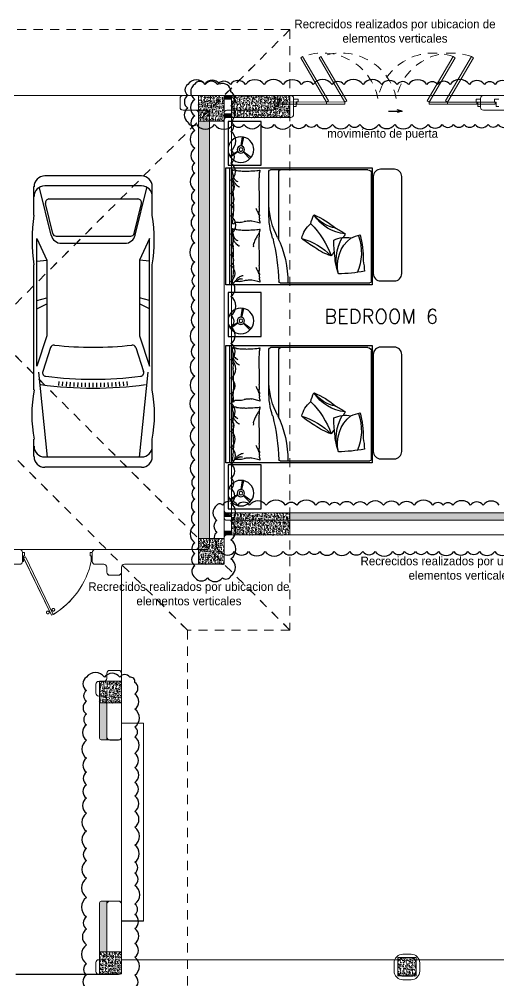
# Model space of a CAD drawing. Header units: metres. Extents: x -232 to 581, y 30 to 789.
# Drawn here: x 96.17 to 102.72, y 665.32 to 678.45 of the extents above; entities that cross this region are included whole.
import ezdxf

# ---------------------------------------------------------------- set-up
doc = ezdxf.new("R2010")
doc.units = ezdxf.units.M
doc.linetypes.add('HIDDEN2', pattern=[0.1875, 0.125, -0.0625])
for name, color, linetype, lineweight in [('02_mobiliario', 250, 'Continuous', 5), ('A-DOOR', 35, 'Continuous', 5), ('A-WALL', 250, 'Continuous', 20), ('baños', 140, 'Continuous', 0), ('Columnas', 7, 'Continuous', 18), ('PLF 01', 252, 'Continuous', 9), ('textos', 7, 'Continuous', 0)]:
    doc.layers.add(name, color=color, linetype=linetype, lineweight=lineweight)
doc.layers.add('HATCH', color=8, linetype='Continuous')
doc.layers.add('MOBILIARIOS', color=252, linetype='Continuous')
doc.layers.add('PISO', color=7, linetype='Continuous', lineweight=5, true_color=0xe6e6e6)
doc.layers.add('Techos 1', color=7, linetype='HIDDEN2', lineweight=9, true_color=0x42391a)
doc.layers.add('RELLENO SECCION', color=8, linetype='Continuous', lineweight=0, transparency=0.4)
doc.styles.get("Standard").update_dxf_attribs({"font": 'arial.ttf'})
pattern_1 = [(45, (109.595052, -7.243447), (-0.0112253202, 0.0112253202), [])]
pattern_2 = [(50, (109.59505, -7.243447), (0.058299094, -0.005100507), [0.006096, -0.067056]), (355, (109.59505, -7.24345), (-0.011277895, 0.06113819), [0.0048768, -0.053644987]), (100.451445, (109.59991, -7.24387), (0.0470212, 0.05603768), [0.005180803, -0.056988878]), (46.1842, (109.59505, -7.22719), (0.086745293, -0.013453545), [0.009144, -0.100584]), (96.63556, (109.60228, -7.22831), (0.075969323, 0.07917636), [0.00777121, -0.085483395]), (351.18415, (109.59505, -7.22719), (0.07596932, 0.07917636), [0.00731519, -0.080467114]), (21, (109.60318, -7.231255), (0.048516605, -0.032724863), [0.006096, -0.067056]), (326, (109.60318, -7.231255), (0.01977665, 0.05894015), [0.0048768, -0.0536448]), (71.451445, (109.607223, -7.23398), (0.068293254, 0.026215286), [0.005180803, -0.05698878]), (37.5, (109.595052, -7.243447), (0.000988353, 0.0270576124), [0, -0.05299456, 0, -0.0544576, 0, -0.053848]), (7.5, (109.595052, -7.243447), (0.021382292, 0.032057784), [0, -0.03104896, 0, -0.05177536, 0, -0.0205232]), (327.5, (109.576927, -7.243447), (0.0433889905, -0.001833198), [0, -0.02032, 0, -0.0633984, 0, -0.0841248]), (317.5, (109.5688, -7.243447), (0.047401338, 0.008136477), [0, -0.026416, 0, -0.04210304, 0, -0.0597408])]

# ---------------------------------------------------------------- blocks, each defined once
blk = doc.blocks.new('puerta 1.00')
at = {"layer": 'A-DOOR'}
for p, q in [((-0.15, -0.012), (-0.937, -0.395)), ((-0.138, -0.038), (-0.925, -0.42)), ((-0.138, -0.038), (-0.15, -0.012)), ((-0.895, -0.374), (-0.9, -0.364)), ((-0.878, -0.366), (-0.883, -0.356)), ((-0.865, -0.392), (-0.86, -0.402)), ((-0.937, -0.395), (-0.925, -0.42)), ((-0.882, -0.4), (-0.877, -0.41))]:
    blk.add_line(p, q, dxfattribs=at)
for points in [[(-0.08, 0), (-0.08, -0.025), (-0.125, -0.025), (-0.125, -0.012), (-0.2, -0.012), (-0.2, 0), (-0.08, 0)], [(-0.08, -0.95), (-0.08, -0.925), (-0.125, -0.925), (-0.125, -0.937), (-0.2, -0.937), (-0.2, -0.95), (-0.08, -0.95)]]:
    blk.add_lwpolyline(points, dxfattribs=at)
blk.add_arc((0.037, 0.16), 1.123, 211.1336, 257.8343, dxfattribs=at)
for points in [[(-0.898, -0.364), (-0.903, -0.364), (-0.912, -0.359), (-0.917, -0.35), (-0.917, -0.34), (-0.912, -0.332), (-0.903, -0.327), (-0.893, -0.327), (-0.884, -0.332), (-0.879, -0.34), (-0.879, -0.35), (-0.884, -0.359), (-0.893, -0.364), (-0.898, -0.364)], [(-0.862, -0.439), (-0.867, -0.439), (-0.875, -0.434), (-0.88, -0.426), (-0.88, -0.416), (-0.875, -0.407), (-0.867, -0.402), (-0.857, -0.402), (-0.848, -0.407), (-0.843, -0.416), (-0.843, -0.426), (-0.848, -0.434), (-0.857, -0.439), (-0.862, -0.439)]]:
    blk.add_open_spline(points, degree=2, dxfattribs=at)
blk = doc.blocks.new('A$Ca7b09788')
at = {"layer": 'A-DOOR'}
for p, q in [((0, 0.101), (0.06, 0.101)), ((0.035, 0.001), (0, 0.001)), ((0.035, 0.061), (0.035, 0.001)), ((0.06, 0.061), (0.035, 0.061)), ((0.06, 0.061), (0.06, 0.101)), ((2.8, 0.1), (2.74, 0.1)), ((2.74, 0.06), (2.74, 0.1)), ((2.74, 0.06), (2.765, 0.06)), ((2.765, 0.06), (2.765, 0)), ((2.765, 0), (2.8, 0))]:
    blk.add_line(p, q, dxfattribs=at)
for points in [[(0.347, 0.665), (0.7, 0.06), (0.726, 0.076), (0.373, 0.68)], [(2.453, 0.665), (2.1, 0.06), (2.074, 0.076), (2.427, 0.68)], [(0.045, 0.061), (0.7, 0.06), (0.7, 0.03), (0.045, 0.03)], [(2.752, 0.06), (2.1, 0.06), (2.1, 0.03), (2.752, 0.03)]]:
    blk.add_lwpolyline(points, close=True, dxfattribs=at)
at = {"layer": 'A-DOOR', "linetype": 'HIDDEN2'}
for centre, start, end in [((0.645, -0.04), 11.1544, 110.647), ((2.155, -0.04), 69.353, 168.8456)]:
    blk.add_arc(centre, 0.77, start, end, dxfattribs=at)
blk = doc.blocks.new('27.11.2025 LN09 1ER NIVEL')
at = {"layer": 'A-WALL', "color": 18, "true_color": 0x000000}
for p, q in [((175.224, 111.244), (176.444, 111.244)), ((179.324, 111.244), (180.394, 111.244)), ((175.184, 111.204), (175.184, 111.084)), ((176.484, 111.204), (176.484, 111.084)), ((179.284, 111.084), (179.284, 111.204)), ((175.544, 111.044), (175.224, 111.044)), ((175.584, 111.004), (175.584, 105.084)), ((175.784, 111.004), (175.784, 105.484)), ((176.444, 111.044), (175.824, 111.044)), ((179.944, 111.044), (179.324, 111.044)), ((177.816, 105.444), (175.824, 105.444)), ((179.944, 105.444), (177.816, 105.444)), ((182.494, 105.244), (177.814, 105.244)), ((172.994, 105.044), (168.024, 105.044)), ((175.544, 105.044), (174.024, 105.044)), ((174.184, 103.284), (174.184, 103.354)), ((174.224, 103.394), (174.344, 103.394)), ((174.384, 103.244), (174.384, 103.354)), ((174.034, 103.084), (174.034, 103.204)), ((174.074, 103.244), (174.144, 103.244)), ((174.384, 103.244), (174.384, 102.484)), ((174.074, 103.044), (174.134, 103.044)), ((174.184, 102.994), (174.184, 102.484)), ((174.224, 102.444), (174.344, 102.444)), ((174.184, 100.204), (174.184, 99.494)), ((174.384, 100.204), (174.384, 99.284)), ((174.034, 99.404), (174.034, 99.284)), ((174.134, 99.444), (174.074, 99.444)), ((174.104, 99.444), (174.114, 99.444)), ((174.074, 99.244), (174.344, 99.244))]:
    blk.add_line(p, q, dxfattribs=at)
at = {"layer": 'A-WALL', "color": 18, "true_color": 0x000000, "transparency": 33554684}
blk.add_line((174.344, 100.244), (174.224, 100.244), dxfattribs=at)
at = {"layer": 'A-WALL', "color": 18, "true_color": 0x000000}
for points in [[(177.814, 105.244), (175.824, 105.244, 0.414214), (175.784, 105.204), (175.784, 104.884, -0.414214), (175.744, 104.844), (174.424, 104.844, 0.414214), (174.384, 104.804), (174.384, 104.734, -0.414214), (174.344, 104.694), (174.224, 104.694, -0.414214), (174.184, 104.734), (174.184, 104.804, 0.414214), (174.144, 104.844), (174.024, 104.844, -0.414214), (173.984, 104.884), (173.984, 105.004)], [(173.034, 105.004), (173.034, 104.884, -0.414214), (172.994, 104.844), (172.334, 104.844, 0.414214), (172.284, 104.794), (172.284, 104.484, -0.414214), (172.244, 104.444), (172.134, 104.444)]]:
    blk.add_lwpolyline(points, format="xyb", dxfattribs=at)
blk.add_lwpolyline([(178.226, 99.219), (178.336, 99.219, 0.414214), (178.406, 99.289), (178.406, 99.399, 0.414214), (178.336, 99.469), (178.226, 99.469, 0.414214), (178.156, 99.399), (178.156, 99.289, 0.414214)], format="xyb", close=True, dxfattribs=at)
for centre, radius, start, end in [((175.224, 111.204), 0.04, 90, 180), ((176.444, 111.204), 0.04, 0, 90), ((179.324, 111.204), 0.04, 90, 180), ((175.224, 111.084), 0.04, 180, 270), ((176.444, 111.084), 0.04, 270, 0), ((179.324, 111.084), 0.04, 180, 270), ((175.544, 111.004), 0.04, 0, 90), ((175.824, 111.004), 0.04, 90, 180), ((175.824, 105.484), 0.04, 180, 270), ((172.994, 105.004), 0.04, 0, 90), ((174.024, 105.004), 0.04, 90, 180), ((175.544, 105.084), 0.04, 270, 0), ((174.224, 103.354), 0.04, 90, 180), ((174.344, 103.354), 0.04, 0, 90), ((174.074, 103.204), 0.04, 90, 180), ((174.144, 103.284), 0.04, 270, 0), ((174.074, 103.084), 0.04, 180, 270), ((174.134, 102.994), 0.05, 0, 90), ((174.224, 102.484), 0.04, 180, 270), ((174.344, 102.484), 0.04, 270, 0), ((174.344, 100.204), 0.04, 360, 90), ((174.074, 99.404), 0.04, 90, 180), ((174.134, 99.494), 0.05, 270, 360), ((174.074, 99.284), 0.04, 180, 270), ((174.344, 99.284), 0.04, 270, 360)]:
    blk.add_arc(centre, radius, start, end, dxfattribs=at)
at = {"layer": 'A-WALL', "color": 18, "true_color": 0x000000, "transparency": 33554684}
blk.add_arc((174.224, 100.204), 0.04, 90, 180, dxfattribs=at)
at = {"layer": 'PISO', "color": 18, "true_color": 0x000000}
for p, q in [((168.344, 111.244), (175.224, 111.244)), ((179.324, 111.244), (176.444, 111.244)), ((172.994, 105.044), (174.024, 105.044)), ((174.384, 104.764), (174.384, 103.354)), ((174.684, 102.675), (174.384, 102.675)), ((174.684, 99.973), (174.684, 102.675)), ((174.384, 102.484), (174.384, 100.174)), ((174.384, 99.973), (174.684, 99.973)), ((174.384, 99.444), (178.172, 99.444)), ((178.39, 99.444), (183.775, 99.444)), ((172.944, 99.244), (174.074, 99.244))]:
    blk.add_line(p, q, dxfattribs=at)
at = {"layer": 'Techos 1', "color": 18, "true_color": 0x000000}
for p, q in [((166.884, 112.144), (176.684, 112.144)), ((176.684, 112.144), (172.584, 108.044)), ((176.684, 112.144), (176.684, 103.944)), ((176.684, 103.944), (172.584, 108.044)), ((175.284, 103.944), (172.134, 107.094)), ((176.684, 103.944), (175.284, 103.944)), ((175.284, 103.944), (175.284, 98.544))]:
    blk.add_line(p, q, dxfattribs=at)
at = {"color": 18, "true_color": 0x000000}
blk.add_blockref('A$Ca7b09788', (176.484, 111.095), dxfattribs=at)
at = {"layer": 'A-DOOR', "color": 18, "true_color": 0x000000, "rotation": 90}
blk.add_blockref('puerta 1.00', (173.034, 105.084), dxfattribs=at)
at = {"layer": 'textos', "color": 18, "true_color": 0x000000, "insert": (177.018, 108.13), "char_height": 0.195, "width": 3.40488, "attachment_point": 7}
blk.add_mtext('{\\Fromans|c0; BEDROOM 6}', dxfattribs=at)
blk = doc.blocks.new('carro1')
at = {"layer": 'MOBILIARIOS'}
for p, q in [((-0.32, 1.577), (-0.709, 1.577)), ((-0.32, 1.577), (-0.709, 1.577)), ((2.066, 1.577), (0.359, 1.577)), ((2.066, 1.577), (0.359, 1.577)), ((2.976, 1.577), (2.741, 1.577)), ((2.976, 1.577), (2.741, 1.577)), ((-0.047, 1.344), (-0.695, 1.502)), ((-0.047, 1.344), (-0.695, 1.502)), ((0, 1.539), (0.294, 1.4)), ((1.742, 1.539), (0, 1.539)), ((1.742, 1.539), (0, 1.539)), ((0, 1.539), (0.294, 1.4)), ((0.309, 1.539), (0.294, 1.4)), ((0.309, 1.539), (0.294, 1.4)), ((0.845, 1.539), (0.81, 1.4)), ((0.845, 1.539), (0.81, 1.4)), ((0.959, 1.539), (0.893, 1.4)), ((0.959, 1.539), (0.893, 1.4)), ((1.33, 1.4), (1.742, 1.539)), ((1.33, 1.4), (1.742, 1.539)), ((1.487, 1.35), (1.817, 1.457)), ((1.487, 1.35), (1.817, 1.457)), ((1.822, 1.516), (2.983, 1.397)), ((1.822, 1.516), (2.983, 1.397)), ((-0.855, 1.431), (-0.855, 0.109)), ((-0.855, 1.431), (-0.855, 0.109)), ((-0.72, 1.431), (-0.72, 0.109)), ((-0.72, 1.431), (-0.72, 0.109)), ((-0.541, 0.165), (-0.541, 1.382)), ((-0.541, 0.165), (-0.541, 1.382)), ((-0.07, 1.329), (-0.48, 1.429)), ((-0.07, 1.329), (-0.48, 1.429)), ((0.294, 1.4), (1.33, 1.4)), ((0.294, 1.4), (1.33, 1.4)), ((2.983, 1.431), (2.983, 0.109)), ((2.983, 1.431), (2.983, 0.109)), ((3.123, 1.431), (3.123, 0.109)), ((3.123, 1.431), (3.123, 0.109)), ((-0.033, 0.265), (-0.033, 1.282)), ((-0.033, 0.265), (-0.033, 1.282)), ((0.065, 1.202), (0.065, 0.337)), ((0.065, 1.202), (0.065, 0.337)), ((2.007, 1.239), (1.95, 1.234)), ((2.007, 1.239), (1.95, 1.234)), ((2.011, 1.187), (1.954, 1.182)), ((2.011, 1.187), (1.954, 1.182)), ((2.015, 1.135), (1.958, 1.131)), ((2.015, 1.135), (1.958, 1.131)), ((2.018, 1.083), (1.961, 1.079)), ((2.018, 1.083), (1.961, 1.079)), ((2.021, 1.03), (1.964, 1.028)), ((2.021, 1.03), (1.964, 1.028)), ((2.023, 0.978), (1.966, 0.976)), ((2.023, 0.978), (1.966, 0.976)), ((2.025, 0.926), (1.968, 0.925)), ((2.025, 0.926), (1.968, 0.925)), ((2.026, 0.874), (1.969, 0.873)), ((2.026, 0.874), (1.969, 0.873)), ((2.027, 0.822), (1.97, 0.821)), ((2.027, 0.822), (1.97, 0.821)), ((2.026, 0.665), (1.969, 0.667)), ((2.026, 0.665), (1.969, 0.667)), ((2.027, 0.77), (1.97, 0.77)), ((2.027, 0.77), (1.97, 0.77)), ((2.027, 0.718), (1.97, 0.718)), ((2.027, 0.718), (1.97, 0.718)), ((2.023, 0.561), (1.966, 0.563)), ((2.023, 0.561), (1.966, 0.563)), ((2.025, 0.613), (1.968, 0.615)), ((2.025, 0.613), (1.968, 0.615)), ((2.015, 0.405), (1.958, 0.409)), ((2.015, 0.405), (1.958, 0.409)), ((2.018, 0.457), (1.961, 0.46)), ((2.018, 0.457), (1.961, 0.46)), ((2.021, 0.509), (1.964, 0.512)), ((2.021, 0.509), (1.964, 0.512)), ((2.007, 0.301), (1.95, 0.306)), ((2.007, 0.301), (1.95, 0.306)), ((2.011, 0.353), (1.954, 0.357)), ((2.011, 0.353), (1.954, 0.357)), ((-0.047, 0.195), (-0.695, 0.038)), ((-0.047, 0.195), (-0.695, 0.038)), ((-0.07, 0.218), (-0.48, 0.118)), ((-0.07, 0.218), (-0.48, 0.118)), ((0, 0), (0.294, 0.139)), ((0, 0), (0.294, 0.139)), ((0.309, 0), (0.294, 0.139)), ((0.294, 0.139), (1.33, 0.139)), ((0.309, 0), (0.294, 0.139)), ((0.294, 0.139), (1.33, 0.139)), ((0.845, 0), (0.81, 0.139)), ((0.845, 0), (0.81, 0.139)), ((0.959, 0), (0.893, 0.139)), ((0.959, 0), (0.893, 0.139)), ((1.33, 0.139), (1.742, 0)), ((1.33, 0.139), (1.742, 0)), ((1.487, 0.189), (1.817, 0.082)), ((1.487, 0.189), (1.817, 0.082)), ((1.822, 0.024), (2.983, 0.143)), ((1.822, 0.024), (2.983, 0.143)), ((1.742, 0), (0, 0)), ((1.742, 0), (0, 0)), ((-0.32, -0.038), (-0.709, -0.038)), ((-0.32, -0.038), (-0.709, -0.038)), ((2.066, -0.038), (0.359, -0.038)), ((2.066, -0.038), (0.359, -0.038)), ((2.976, -0.038), (2.741, -0.038)), ((2.976, -0.038), (2.741, -0.038))]:
    blk.add_line(p, q, dxfattribs=at)
for centre, radius, start, end in [((-0.709, 1.431), 0.146, 89.9174, 180.0824), ((-0.709, 1.431), 0.146, 89.9174, 180.0824), ((-0.574, 1.431), 0.146, 90.0172, 179.9829), ((-0.574, 1.431), 0.146, 90.0172, 179.9829), ((0.02, -0.727), 2.329, 81.6216, 98.3784), ((0.02, -0.727), 2.329, 81.6216, 98.3784), ((2.403, -0.29), 1.897, 79.7616, 100.2384), ((2.403, -0.29), 1.897, 79.7616, 100.2384), ((2.836, 1.431), 0.146, 0.0171, 89.9829), ((2.836, 1.431), 0.146, 0.0171, 89.9829), ((2.976, 1.431), 0.146, 0.0171, 89.9829), ((2.976, 1.431), 0.146, 0.0171, 89.9829), ((1.832, 1.411), 0.0487, 6.8356, 108.1699), ((1.832, 1.411), 0.0487, 6.8356, 108.1699), ((-3.35, 0.77), 5.392, 352.3671, 7.6329), ((-3.35, 0.77), 5.392, 352.3671, 7.6329), ((-0.492, 1.381), 0.0488, 76.3661, 179.9108), ((-0.492, 1.381), 0.0488, 76.3661, 179.9108), ((-0.082, 1.282), 0.0488, 359.911, 76.2607), ((-0.082, 1.282), 0.0488, 359.911, 76.2607), ((-0.082, 1.202), 0.146, 0.0444, 76.3177), ((-0.082, 1.202), 0.146, 0.0444, 76.3177), ((1.502, 1.304), 0.049, 108.1055, 185.9744), ((1.502, 1.304), 0.049, 108.1055, 185.9744), ((-3.411, 0.77), 5.331, 353.0262, 6.9738), ((-3.411, 0.77), 5.331, 353.0262, 6.9738), ((-3.379, 0.77), 4.862, 353.7528, 6.2472), ((-3.379, 0.77), 4.862, 353.7528, 6.2472), ((-0.082, 0.265), 0.0488, 283.7393, 0.0891), ((-0.082, 0.265), 0.0488, 283.7393, 0.0891), ((-0.082, 0.338), 0.146, 283.6822, 359.9556), ((-0.082, 0.338), 0.146, 283.6822, 359.9556), ((-0.492, 0.166), 0.0488, 180.0891, 283.6339), ((-0.492, 0.166), 0.0488, 180.0891, 283.6339), ((1.502, 0.236), 0.049, 174.0256, 251.8945), ((1.502, 0.236), 0.049, 174.0256, 251.8945), ((-0.709, 0.109), 0.146, 179.9176, 270.0825), ((-0.709, 0.109), 0.146, 179.9176, 270.0825), ((-0.574, 0.109), 0.146, 180.0171, 269.9828), ((-0.574, 0.109), 0.146, 180.0171, 269.9828), ((1.832, 0.128), 0.0487, 251.8301, 353.1644), ((1.832, 0.128), 0.0487, 251.8301, 353.1644), ((2.836, 0.109), 0.146, 270.0171, 359.9829), ((2.836, 0.109), 0.146, 270.0171, 359.9829), ((2.976, 0.109), 0.146, 270.0171, 359.9829), ((2.976, 0.109), 0.146, 270.0171, 359.9829), ((0.02, 2.266), 2.329, 261.6216, 278.3784), ((0.02, 2.266), 2.329, 261.6216, 278.3784), ((2.403, 1.83), 1.897, 259.7616, 280.2384), ((2.403, 1.83), 1.897, 259.7616, 280.2384)]:
    blk.add_arc(centre, radius, start, end, dxfattribs=at)
blk = doc.blocks.new('A$Ca0281d7f')
at = {"layer": 'MOBILIARIOS'}
for p, q in [((0.401, 1.6), (0.401, 0)), ((2.401, 1.6), (0.401, 1.6)), ((2.348, 0), (2.348, 1.6)), ((2.401, 0), (2.401, 1.6)), ((0.413, 0.046), (0.413, 1.522)), ((0.463, 1.572), (1.792, 1.572)), ((1.676, 0.611), (1.676, 1.552)), ((1.812, 0.98), (1.812, 1.552)), ((1.932, 0.843), (1.962, 0.85)), ((1.962, 0.85), (2.045, 0.871)), ((0.401, 0), (2.401, 0)), ((1.658, 0.026), (0.433, 0.026)), ((1.932, 0.037), (1.962, 0.044)), ((1.962, 0.044), (2.045, 0.065))]:
    blk.add_line(p, q, dxfattribs=at)
blk.add_lwpolyline([(0.1, 1.579), (0.288, 1.579, -0.414214), (0.388, 1.479), (0.388, 0.154, -0.414214), (0.288, 0.054), (0.1, 0.054, -0.414214), (0, 0.154), (0, 1.479, -0.414214)], format="xyb", close=True, dxfattribs=at)
for centre, radius, start, end in [((0.463, 1.522), 0.05, 90, 180), ((1.656, 1.552), 0.02, 0, 90), ((1.792, 1.552), 0.02, 0, 90), ((1.931, 1.564), 0.00132, 286.6978, 7.1204), ((1.847, 1.538), 0.0875, 7.1204, 16.2212), ((1.936, 1.583), 0.0193, 260.0016, 286.6978), ((1.866, 1.514), 0.0767, 16.2212, 27.2841), ((1.984, 1.546), 0.0453, 192.869, 207.2841), ((1.921, 1.244), 0.321, 80.0016, 86.4951), ((2.089, 1.534), 0.146, 183.574, 192.869), ((3.111, 1.507), 1.164, 180.2865, 183.574), ((1.251, -12.056), 13.636, 86.4951, 86.945), ((2.045, 0.19), 1.365, 86.945, 88.3669), ((2.158, 0.875), 0.679, 88.3669, 93.3687), ((2.299, 0.649), 0.913, 93.3687, 97.6809), ((2.287, 1.367), 0.198, 97.6809, 102.1095), ((2.226, 1.807), 0.246, 278.1335, 282.1095), ((2.345, 1.366), 0.0992, 126.1766, 143.9136), ((2.289, 1.597), 0.0328, 248.579, 278.1335), ((2.382, 1.419), 0.0992, 143.9136, 164.0648), ((2.3, 1.55), 0.0156, 68.579, 111.9904), ((0.807, 1.46), 1.494, 358.0921, 0.5757), ((1.483, 1.55), 0.821, 354.7408, 358.0921), ((2.401, 1.484), 0.0992, 164.0648, 184.2159), ((2.257, 1.55), 0.0539, 329.3487, 354.7408), ((2.31, 1.565), 0.00428, 111.9904, 191.8931), ((2.309, 1.571), 0.00232, 250.436, 11.8931), ((2.314, 1.573), 0.00342, 201.7883, 250.436), ((2.34, 1.548), 0.0289, 149.3487, 184.3025), ((2.338, 1.572), 0.0251, 184.3025, 201.7883), ((7.667, 1.338), 5.719, 179.0296, 180.2865), ((2.307, 1.157), 0.2, 113.0028, 118.3168), ((2.26, 1.303), 0.0493, 118.3168, 129.0349), ((2.399, 1.191), 0.225, 129.0349, 136.1885), ((2.297, 1.33), 0.0992, 108.4397, 126.1766), ((2.564, 1.122), 0.392, 136.1885, 141.6114), ((2.35, 1.358), 0.0768, 141.6114, 152.7604), ((2.508, 1.323), 0.234, 152.7604, 159.1397), ((1.43, 1.337), 0.873, 0.5757, 4.8018), ((2.592, 1.333), 0.29, 177.4614, 184.8018), ((15.928, 0.997), 13.983, 178.7205, 179.5243), ((-1.477, 1.251), 3.773, 356.7919, 0.0008), ((1.775, 1.345), 0.529, 349.8101, 353.9133), ((2.454, 1.282), 0.152, 169.8101, 177.4614), ((0.828, 1.119), 0.985, 331.4328, 358.1261), ((0.54, 1.138), 1.405, 355.3824, 357.2509), ((3.158, 1.015), 1.216, 175.3824, 177.3904), ((0.719, 1.259), 0.566, 275.3391, 327.6895), ((1.653, -0.116), 1.165, 113.0642, 130.3209), ((0.809, 1.252), 0.488, 280.6986, 322.6864), ((0.709, 0.707), 0.548, 13.2034, 27.0362), ((0.742, 0.967), 1.071, 342.1966, 0.7418), ((1.714, 0.979), 0.23, 357.2509, 11.5586), ((2.06, 0.886), 0.12, 162.6136, 173.5659), ((2.089, 0.951), 0.146, 173.5659, 191.5586), ((1.25, 1.192), 0.739, 340.572, 342.8018), ((1.269, 1.246), 0.739, 338.3423, 340.572), ((1.289, 1.295), 0.739, 336.5156, 338.3423), ((1.307, 1.338), 0.739, 334.6889, 336.5156), ((1.613, 0.95), 0.683, 0, 7.5469), ((2.063, 0.885), 0.242, 7.5469, 15.744), ((1.987, 0.051), 1.08, 133.6306, 161.4288), ((1.015, 0.557), 0.358, 12.4782, 50.4625), ((1.664, 0.888), 0.271, 350.5159, 355.9171), ((1.931, 0.843), 0.000917, 355.9171, 104.0449), ((1.715, 0.938), 0.23, 342.6136, 350.5159), ((2.048, 0.938), 0.0677, 267.3351, 284.0452), ((2.156, 1.525), 0.659, 261.9949, 267.3351), ((2.193, 1.177), 0.317, 257.8016, 261.9949), ((2, -0.006), 0.882, 77.8016, 80.3156), ((2.186, 0.652), 0.204, 80.3156, 90), ((2.274, 0.364), 0.492, 90, 96.2324), ((2.258, 0.825), 0.0342, 4.4002, 63.4195), ((2.305, 0.825), 0.0131, 63.4195, 168.7276), ((2.605, 0.961), 0.305, 188.4372, 195.744), ((2.472, 0.878), 0.161, 180, 188.4372), ((2.402, 0.837), 0.0904, 168.7276, 180), ((1.692, 0.373), 1.165, 164.6278, 181.8845), ((1.239, 0.439), 0.689, 160.2936, 203.6414), ((0.46, 0.144), 0.548, 64.767, 78.5998), ((1.213, 0.109), 0.734, 115.259, 126.9351), ((2.713, 1.725), 2.198, 207.9248, 209.3793), ((1.931, 0.758), 0.00132, 286.6978, 7.1204), ((1.847, 0.732), 0.0875, 7.1204, 16.2212), ((1.936, 0.777), 0.0193, 260.0016, 286.6978), ((1.866, 0.708), 0.0767, 16.2212, 27.2841), ((1.984, 0.74), 0.0453, 192.869, 207.2841), ((1.921, 0.438), 0.321, 80.0016, 86.4951), ((2.089, 0.728), 0.146, 183.574, 192.869), ((2.562, 1.097), 0.729, 212.135, 215.8263), ((3.111, 0.701), 1.164, 180.2865, 183.574), ((2.251, 0.81), 0.313, 206.4985, 212.135), ((1.251, -12.862), 13.636, 86.4951, 86.945), ((2.045, -0.616), 1.365, 86.945, 88.3669), ((2.158, 0.069), 0.679, 88.3669, 93.3687), ((2.299, -0.157), 0.913, 93.3687, 97.6809), ((2.287, 0.561), 0.198, 97.6809, 102.1095), ((2.226, 1.001), 0.246, 278.1335, 282.1095), ((2.289, 0.791), 0.0328, 248.579, 278.1335), ((2.382, 0.613), 0.0992, 143.9136, 164.0648), ((2.3, 0.744), 0.0156, 68.579, 111.9904), ((0.807, 0.654), 1.494, 358.0921, 0.5757), ((1.483, 0.744), 0.821, 354.7408, 358.0921), ((2.401, 0.678), 0.0992, 164.0648, 184.2159), ((2.257, 0.744), 0.0539, 329.3487, 354.7408), ((2.31, 0.759), 0.00428, 111.9904, 191.8931), ((2.309, 0.765), 0.00232, 250.436, 11.8931), ((2.314, 0.767), 0.00342, 201.7883, 250.436), ((2.34, 0.742), 0.0289, 149.3487, 184.3025), ((2.338, 0.766), 0.0251, 184.3025, 201.7883), ((0.769, 0.29), 0.358, 64.0418, 102.0262), ((0.4, 0.264), 0.477, 346.1849, 52.0017), ((0.286, 0.34), 0.608, 341.81, 30.1351), ((-0.062, 0.567), 0.988, 350.0607, 2.6202), ((1.594, -0.205), 0.87, 105.336, 136.4193), ((0.715, 1.379), 0.988, 298.4971, 311.0566), ((2.945, 0.044), 1.39, 154.2427, 180.7342), ((4.77, -0.088), 3.096, 166.4201, 177.6238), ((7.667, 0.532), 5.719, 179.0296, 180.2865), ((3.292, 1.234), 1.432, 204.3265, 206.4985), ((2.484, 0.774), 0.507, 200.6743, 204.3265), ((2.08, 0.569), 0.058, 184.0828, 200.6743), ((2.297, 0.532), 0.272, 176.4448, 184.0828), ((2.307, 0.351), 0.2, 113.0028, 118.3168), ((2.26, 0.497), 0.0493, 118.3168, 129.0349), ((2.399, 0.384), 0.225, 129.0349, 136.1885), ((2.297, 0.524), 0.0992, 108.4397, 126.1766), ((2.564, 0.316), 0.392, 136.1885, 141.6114), ((2.345, 0.56), 0.0992, 126.1766, 143.9136), ((2.35, 0.552), 0.0768, 141.6114, 152.7604), ((2.508, 0.517), 0.234, 152.7604, 159.1397), ((1.43, 0.531), 0.873, 0.5757, 4.8018), ((2.592, 0.527), 0.29, 177.4614, 184.8018), ((0.124, 0.42), 0.787, 339.9163, 358.2487), ((2.713, 1.725), 2.198, 215.2966, 217.2418), ((0.716, 1.142), 0.787, 288.3527, 306.6851), ((15.928, 0.191), 13.983, 178.7205, 179.5243), ((7.623, 0.343), 5.322, 178.2786, 179.5731), ((1.242, 0.167), 0.734, 166.8226, 178.4988), ((0.54, 0.332), 1.405, 355.3824, 357.2509), ((3.158, 0.209), 1.216, 175.3824, 177.3904), ((1.247, 0.345), 1.049, 353.9133, 0), ((1.775, 0.439), 0.529, 349.8101, 353.9133), ((0.91, 2.347), 2.198, 259.4884, 268.8054), ((1.714, 0.173), 0.23, 357.2509, 11.5586), ((2.089, 0.145), 0.146, 173.5659, 191.5586), ((1.25, 0.386), 0.739, 340.572, 342.8018), ((1.269, 0.44), 0.739, 338.3423, 340.572), ((1.289, 0.489), 0.739, 336.5156, 338.3423), ((1.307, 0.532), 0.739, 334.6889, 336.5156), ((1.613, 0.144), 0.683, 0, 7.5469), ((2.063, 0.078), 0.242, 7.5469, 15.744), ((0.433, 0.046), 0.02, 180, 270), ((1.658, 0.046), 0.02, 270, 345.3738), ((1.664, 0.082), 0.271, 350.5159, 355.9171), ((1.931, 0.037), 0.000917, 355.9171, 104.0449), ((1.715, 0.132), 0.23, 342.6136, 350.5159), ((2.06, 0.08), 0.12, 162.6136, 173.5659), ((2.048, 0.132), 0.0677, 267.3351, 284.0452), ((2.156, 0.719), 0.659, 261.9949, 267.3351), ((2.193, 0.371), 0.317, 257.8016, 261.9949), ((2, -0.812), 0.882, 77.8016, 80.3156), ((2.203, 0.259), 0.14, 253.485, 264.3689), ((2.172, 0.169), 0.0915, 270, 284.6851), ((2.186, -0.154), 0.204, 80.3156, 90), ((2.253, 0.244), 0.14, 242.6012, 253.485), ((2.214, 0.134), 0.0562, 251.2201, 270), ((2.313, 0.209), 0.14, 224.9024, 242.6012), ((2.29, 0.269), 0.206, 248.1851, 251.2201), ((2.274, -0.442), 0.492, 90, 96.2324), ((2.289, 0.211), 0.151, 244.6449, 248.1851), ((2.267, 0.11), 0.0526, 228.5571, 244.6449), ((2.317, 0.115), 0.0899, 216.2641, 228.5571), ((2.373, 0.148), 0.14, 207.2036, 224.9024), ((2.258, 0.019), 0.0342, 4.4002, 63.4195), ((2.305, 0.019), 0.0131, 63.4195, 168.7276), ((2.605, 0.155), 0.305, 188.4372, 195.744), ((2.472, 0.072), 0.161, 180, 188.4372), ((2.402, 0.031), 0.0904, 168.7276, 180)]:
    blk.add_arc(centre, radius, start, end, dxfattribs=at)
blk = doc.blocks.new('A$C8346a57b')
at = {"layer": 'MOBILIARIOS'}
for p, q in [((0.264, 0.26), (0.234, 0.382)), ((0.27, 0.262), (0.255, 0.386)), ((0.236, 0.183), (0.134, 0.11)), ((0.241, 0.177), (0.153, 0.088)), ((0.317, 0.183), (0.419, 0.11)), ((0.32, 0.187), (0.428, 0.125))]:
    blk.add_line(p, q, dxfattribs=at)
blk.add_lwpolyline([(0, 0.598), (0.45, 0.598), (0.45, 0), (0, 0)], close=True, dxfattribs=at)
for radius in [0.175, 0.05, 0.025]:
    blk.add_circle((0.276, 0.212), radius, dxfattribs=at)
blk = doc.blocks.new('20.03.2026 LN 09 PRIMER NIVEL ARQ')
at = {"layer": 'HATCH'}
h = blk.add_hatch(dxfattribs=at)
h.set_pattern_fill('AR-CONC', color=1, scale=0.00032)
h.set_pattern_definition(pattern_2)
h.paths.add_polyline_path([(-5.186, -42.843), (-4.836, -42.843), (-4.836, -42.493), (-5.186, -42.493)])
h = blk.add_hatch(dxfattribs=at)
h.set_pattern_fill('AR-CONC', color=1, scale=0.00032)
h.set_pattern_definition(pattern_2)
h.paths.add_polyline_path([(-4.736, -42.493), (-4.736, -42.793), (-3.936, -42.793), (-3.936, -42.493)])
h = blk.add_hatch(dxfattribs=at)
h.set_pattern_fill('AR-CONC', color=1, scale=0.00032)
h.set_pattern_definition(pattern_2)
h.paths.add_polyline_path([(-4.736, -48.193), (-4.736, -48.493), (-3.936, -48.493), (-3.936, -48.193)])
h = blk.add_hatch(dxfattribs=at)
h.set_pattern_fill('AR-CONC', color=1, scale=0.00032)
h.set_pattern_definition(pattern_2)
h.paths.add_polyline_path([(-5.186, -48.893), (-4.836, -48.893), (-4.836, -48.543), (-5.186, -48.543)])
h = blk.add_hatch(dxfattribs=at)
h.set_pattern_fill('AR-CONC', color=1, scale=0.00032)
h.set_pattern_definition(pattern_2)
h.paths.add_polyline_path([(-6.536, -50.788), (-6.236, -50.788), (-6.236, -50.488), (-6.536, -50.488)])
h = blk.add_hatch(dxfattribs=at)
h.set_pattern_fill('AR-CONC', color=1, scale=0.00032)
h.set_pattern_definition(pattern_2)
h.paths.add_polyline_path([(-6.536, -54.488), (-6.236, -54.488), (-6.236, -54.188), (-6.536, -54.188)])
h = blk.add_hatch(dxfattribs=at)
h.set_pattern_fill('AR-CONC', color=1, scale=0.00032)
h.set_pattern_definition(pattern_2)
h.paths.add_polyline_path([(-2.464, -54.513), (-2.214, -54.513), (-2.214, -54.263), (-2.464, -54.263)])
at = {"layer": 'PLF 01'}
h = blk.add_hatch(dxfattribs=at)
h.set_pattern_fill('LINE', color=1, scale=0.005, angle=45)
h.set_pattern_definition(pattern_1)
h.paths.add_polyline_path([(-4.836, -42.493), (-4.836, -42.543), (-4.736, -42.543), (-4.736, -42.493)])
h = blk.add_hatch(dxfattribs=at)
h.set_pattern_fill('LINE', color=1, scale=0.005, angle=45)
h.set_pattern_definition(pattern_1)
edge = h.paths.add_edge_path()
edge.add_line((-4.736, -42.743), (-4.836, -42.743))
edge.add_line((-4.836, -42.743), (-4.836, -42.733))
edge.add_line((-4.836, -42.733), (-4.836, -42.833))
edge.add_arc((-4.796, -42.833), 0.04, 90, 180, ccw=False)
edge.add_line((-4.796, -42.793), (-4.736, -42.793))
edge.add_line((-4.736, -42.793), (-4.736, -42.743))
h = blk.add_hatch(dxfattribs=at)
h.set_pattern_fill('LINE', color=1, scale=0.005, angle=45)
h.set_pattern_definition(pattern_1)
edge = h.paths.add_edge_path()
edge.add_line((-4.736, -48.243), (-4.836, -48.243))
edge.add_line((-4.836, -48.243), (-4.836, -48.253))
edge.add_line((-4.836, -48.253), (-4.836, -48.153))
edge.add_arc((-4.796, -48.153), 0.04, 180, 270)
edge.add_line((-4.796, -48.193), (-4.736, -48.193))
edge.add_line((-4.736, -48.193), (-4.736, -48.243))
h = blk.add_hatch(dxfattribs=at)
h.set_pattern_fill('LINE', color=1, scale=0.005, angle=45)
h.set_pattern_definition(pattern_1)
h.paths.add_polyline_path([(-4.736, -48.443), (-4.836, -48.443), (-4.836, -48.533, -0.414214), (-4.796, -48.493), (-4.736, -48.493)])
at = {"layer": 'RELLENO SECCION'}
h = blk.add_hatch(color=1, dxfattribs=at)
h.dxf.hatch_style = 1
h.paths.add_polyline_path([(-5.186, -48.543), (-5.036, -48.543), (-5.036, -42.843), (-5.186, -42.843)])
h = blk.add_hatch(color=1, dxfattribs=at)
h.dxf.hatch_style = 1
h.paths.add_polyline_path([(-2.804, -48.293), (-0.635, -48.293), (-0.635, -48.243), (-0.636, -48.153, -0.41843), (-0.676, -48.193), (-3.936, -48.193), (-3.936, -48.293)])
h = blk.add_hatch(color=1, dxfattribs=at)
h.dxf.hatch_style = 1
edge = h.paths.add_edge_path()
edge.add_line((-6.586, -50.693), (-6.536, -50.788))
edge.add_line((-6.536, -50.788), (-6.436, -50.788))
edge.add_line((-6.436, -50.788), (-6.436, -51.293))
edge.add_line((-6.436, -51.293), (-6.511, -51.293))
edge.add_arc((-6.511, -51.268), 0.025, 180, 270, ccw=False)
edge.add_line((-6.536, -51.268), (-6.536, -50.828))
edge.add_line((-6.536, -50.828), (-6.536, -50.8))
edge.add_line((-6.536, -50.8), (-6.536, -50.788))
edge.add_line((-6.536, -50.788), (-6.586, -50.693))
h = blk.add_hatch(color=1, dxfattribs=at)
h.dxf.hatch_style = 1
edge = h.paths.add_edge_path()
edge.add_line((-6.536, -54.093), (-6.536, -54.188))
edge.add_line((-6.536, -54.188), (-6.436, -54.188))
edge.add_line((-6.436, -54.188), (-6.436, -53.493))
edge.add_line((-6.436, -53.493), (-6.511, -53.493))
edge.add_arc((-6.511, -53.518), 0.025, 90, 180)
edge.add_line((-6.536, -53.518), (-6.536, -53.959))
edge.add_line((-6.536, -53.959), (-6.536, -53.986))
edge.add_line((-6.536, -53.986), (-6.536, -53.999))
edge.add_line((-6.536, -53.999), (-6.536, -54.093))
at = {"layer": 'A-WALL', "color": 1}
for p, q in [((-5.436, -42.533), (-5.436, -42.653)), ((-5.396, -42.493), (-3.926, -42.493)), ((-3.886, -42.533), (-3.886, -42.753)), ((-4.736, -42.543), (-4.836, -42.543)), ((-5.226, -42.693), (-5.396, -42.693)), ((-4.836, -42.733), (-4.836, -48.533)), ((-4.736, -42.743), (-4.836, -42.743)), ((-4.736, -42.793), (-4.796, -42.793)), ((-3.926, -42.793), (-3.936, -42.793)), ((-5.186, -42.843), (-5.186, -48.543)), ((-5.036, -42.843), (-5.036, -48.543)), ((-4.736, -48.243), (-4.836, -48.243)), ((-4.736, -48.193), (-4.796, -48.193)), ((-3.936, -48.193), (-0.676, -48.193)), ((-2.804, -48.293), (-3.936, -48.293)), ((-0.635, -48.293), (-2.804, -48.293)), ((-4.736, -48.443), (-4.836, -48.443)), ((1.874, -48.493), (-2.806, -48.493)), ((-6.436, -50.453), (-6.436, -50.383)), ((-6.396, -50.343), (-6.276, -50.343)), ((-6.236, -50.493), (-6.236, -50.383)), ((-6.586, -50.653), (-6.586, -50.533)), ((-6.546, -50.493), (-6.476, -50.493)), ((-6.236, -50.493), (-6.236, -51.253)), ((-6.536, -50.693), (-6.546, -50.693)), ((-6.536, -50.788), (-6.536, -51.268)), ((-6.436, -50.788), (-6.436, -51.293)), ((-6.511, -51.293), (-6.276, -51.293)), ((-6.536, -54.188), (-6.536, -53.518)), ((-6.436, -54.188), (-6.436, -53.493)), ((-6.236, -53.533), (-6.236, -54.453)), ((-6.586, -54.333), (-6.586, -54.453)), ((-6.536, -54.293), (-6.546, -54.293)), ((-6.546, -54.493), (-6.276, -54.493))]:
    blk.add_line(p, q, dxfattribs=at)
at = {"layer": 'A-WALL', "color": 1, "transparency": 33554684}
blk.add_line((-6.276, -53.493), (-6.511, -53.493), dxfattribs=at)
at = {"layer": 'A-WALL', "color": 1}
for points in [[(-2.806, -48.493), (-4.796, -48.493, 0.414214), (-4.836, -48.533), (-4.836, -48.853, -0.414214), (-4.876, -48.893), (-6.196, -48.893, 0.414214), (-6.236, -48.933), (-6.236, -49.003, -0.414214), (-6.276, -49.043), (-6.396, -49.043, -0.414214), (-6.436, -49.003), (-6.436, -48.933, 0.414214), (-6.476, -48.893), (-6.596, -48.893, -0.414214), (-6.636, -48.853), (-6.636, -48.733, -0.414214), (-6.596, -48.693), (-5.226, -48.693)], [(-12.446, -48.693), (-7.626, -48.693, -0.414214), (-7.586, -48.733), (-7.586, -48.853, -0.414214), (-7.626, -48.893), (-8.286, -48.893, 0.414214), (-8.336, -48.943), (-8.336, -49.253, -0.414214), (-8.376, -49.293), (-8.486, -49.293)]]:
    blk.add_lwpolyline(points, format="xyb", dxfattribs=at)
blk.add_lwpolyline([(-2.394, -54.568), (-2.284, -54.568, 0.414214), (-2.164, -54.448), (-2.164, -54.338, 0.414214), (-2.284, -54.218), (-2.394, -54.218, 0.414214), (-2.514, -54.338), (-2.514, -54.448, 0.414214)], format="xyb", close=True, dxfattribs=at)
for centre, start, end in [((-5.396, -42.533), 90, 180), ((-3.926, -42.533), 0, 90), ((-5.396, -42.653), 180, 270), ((-5.226, -42.733), 0, 90), ((-4.796, -42.833), 90, 180), ((-3.926, -42.753), 270, 0), ((-4.796, -48.153), 180, 270), ((-5.226, -48.653), 270, 0), ((-6.396, -50.383), 90, 180), ((-6.276, -50.383), 0, 90), ((-6.546, -50.533), 90, 180), ((-6.476, -50.453), 270, 0), ((-6.546, -50.653), 180, 270), ((-6.276, -51.253), 270, 0), ((-6.276, -53.533), 360, 90), ((-6.546, -54.333), 90, 180), ((-6.546, -54.453), 180, 270), ((-6.276, -54.453), 270, 360)]:
    blk.add_arc(centre, 0.04, start, end, dxfattribs=at)
at = {"layer": 'A-WALL', "color": 1, "transparency": 33554684}
for centre, start, end in [((-6.511, -51.268), 180, 270), ((-6.511, -53.518), 90, 180)]:
    blk.add_arc(centre, 0.025, start, end, dxfattribs=at)
at = {"layer": 'Columnas', "color": 1}
for points in [[(-5.186, -42.843), (-4.836, -42.843), (-4.836, -42.493), (-5.186, -42.493)], [(-4.736, -42.493), (-4.736, -42.793), (-3.936, -42.793), (-3.936, -42.493)], [(-4.736, -48.193), (-4.736, -48.493), (-3.936, -48.493), (-3.936, -48.193)], [(-5.186, -48.893), (-4.836, -48.893), (-4.836, -48.543), (-5.186, -48.543)], [(-6.536, -50.788), (-6.236, -50.788), (-6.236, -50.488), (-6.536, -50.488)], [(-6.536, -54.488), (-6.236, -54.488), (-6.236, -54.188), (-6.536, -54.188)], [(-2.464, -54.513), (-2.214, -54.513), (-2.214, -54.263), (-2.464, -54.263)]]:
    blk.add_lwpolyline(points, close=True, dxfattribs=at)
at = {"layer": 'PISO', "color": 1}
for p, q in [((-12.276, -42.493), (-5.396, -42.493)), ((-1.046, -42.493), (-3.926, -42.493)), ((-4.736, -42.793), (-4.736, -48.193)), ((-7.626, -48.693), (-6.596, -48.693)), ((-6.236, -48.973), (-6.236, -50.383)), ((-5.936, -51.063), (-6.236, -51.063)), ((-5.936, -53.764), (-5.936, -51.063)), ((-6.236, -51.253), (-6.236, -53.563)), ((-6.236, -53.764), (-5.936, -53.764)), ((-6.236, -54.293), (-2.505, -54.293)), ((-2.173, -54.293), (3.096, -54.293)), ((-7.676, -54.493), (-6.546, -54.493))]:
    blk.add_line(p, q, dxfattribs=at)
at = {"layer": 'Techos 1', "color": 1}
for p, q in [((-13.736, -41.593), (-3.936, -41.593)), ((-3.936, -41.593), (-8.036, -45.693)), ((-3.936, -41.593), (-3.936, -49.793)), ((-3.936, -49.793), (-8.036, -45.693)), ((-5.336, -49.793), (-8.486, -46.643)), ((-3.936, -49.793), (-5.336, -49.793)), ((-5.336, -49.793), (-5.336, -55.193))]:
    blk.add_line(p, q, dxfattribs=at)
at = {"color": 1}
blk.add_blockref('A$Ca7b09788', (-3.886, -42.643), dxfattribs=at)
at = {"layer": '02_mobiliario', "color": 1, "rotation": 270}
blk.add_blockref('carro1', (-7.392, -44.447), dxfattribs=at)
at = {"layer": 'A-DOOR', "color": 1, "rotation": 90}
blk.add_blockref('puerta 1.00', (-7.586, -48.653), dxfattribs=at)
at = {"layer": 'MOBILIARIOS', "color": 1, "xscale": -1}
for name, p in [('A$C8346a57b', (-4.33, -43.444)), ('A$Ca0281d7f', (-2.411, -45.079)), ('A$C8346a57b', (-4.33, -45.783)), ('A$Ca0281d7f', (-2.411, -47.508)), ('A$C8346a57b', (-4.33, -48.135))]:
    blk.add_blockref(name, p, dxfattribs=at)
at = {"layer": 'baños', "color": 1, "linetype": 'Continuous'}
for tag in ['MATERIAL', 'PRODUCT', 'TRADENAME', 'MODELNUMBER']:
    blk.add_attdef(tag, (-12.061, -62.071), '', height=0.0000254, rotation=359.9999, dxfattribs=at)
at = {"layer": 'textos', "color": 1, "insert": (-3.602, -45.607), "char_height": 0.195, "width": 3.40488, "attachment_point": 7}
blk.add_mtext('{\\Fromans|c0; BEDROOM 6}', dxfattribs=at)

msp = doc.modelspace()

# ---------------------------------------------------------------- linework, layer by layer
at = {"color": 6}
for p, q in [((101.397, 677.198), (101.328, 677.218)), ((101.209, 677.198), (101.397, 677.198)), ((101.397, 677.198), (101.328, 677.179))]:
    msp.add_line(p, q, dxfattribs=at)
for points in [[(102.868, 677.563, 0.520567), (102.665, 677.563, 0.520567), (102.519, 677.563, 0.520567), (102.316, 677.563, 0.520567), (102.051, 677.563, 0.520567), (101.881, 677.563, 0.520567), (101.735, 677.563, 0.520567), (101.482, 677.563, 0.520567), (101.329, 677.563, 0.520567), (101.118, 677.563, 0.520567), (100.864, 677.563, 0.520567), (100.599, 677.563, 0.520567), (100.44, 677.563, 0.520567), (100.183, 677.563, 0.520567), (100.024, 677.563, 0.520567), (99.771, 677.563, 0.520567), (99.512, 677.563, 0.520567), (99.26, 677.563, 0.520567), (99.052, 677.563, 0.520567), (98.876, 677.563, 0.520567), (98.708, 677.563, 0.520567), (98.471, 677.563, 0.520567), (98.471, 677.417, 0.520567), (98.471, 677.239, 0.520567), (98.471, 677.054, 0.520567), (98.588, 677.017, 0.520567), (98.836, 677.017, 0.520567), (99.09, 677.017, 0.520567), (99.238, 677.017, 0.520567), (99.459, 677.017, 0.520567), (99.649, 677.017, 0.520567), (99.886, 677.017, 0.520567), (100.088, 677.017, 0.520567), (100.226, 677.017, 0.520567), (100.445, 677.017, 0.520567), (100.673, 677.017, 0.520567), (100.82, 677.017, 0.520567), (101.077, 677.017, 0.520567), (101.295, 677.017, 0.520567), (101.53, 677.017, 0.520567), (101.753, 677.017, 0.520567), (101.944, 677.017, 0.520567), (102.098, 677.017, 0.520567), (102.245, 677.017, 0.520567), (102.393, 677.017, 0.520567), (102.571, 677.017, 0.520567), (102.707, 677.017, 0.520567), (102.859, 677.017, 0.520567)], [(102.723, 671.818, 0.520567), (102.502, 671.818, 0.520567), (102.33, 671.818, 0.520567), (102.091, 671.818, 0.520567), (101.957, 671.818, 0.520567), (101.818, 671.818, 0.520567), (101.559, 671.818, 0.520567), (101.358, 671.818, 0.520567), (101.144, 671.818, 0.520567), (100.915, 671.818, 0.520567), (100.733, 671.818, 0.520567), (100.548, 671.818, 0.520567), (100.405, 671.818, 0.520567), (100.22, 671.818, 0.520567), (99.958, 671.818, 0.520567), (99.807, 671.818, 0.520567), (99.542, 671.818, 0.520567), (99.314, 671.818, 0.520567), (99.153, 671.818, 0.520567), (98.944, 671.818, 0.520567), (98.869, 671.818, 0.520567), (98.869, 671.611, 0.520567), (98.869, 671.453, 0.520567), (98.869, 671.309, 0.520567), (98.92, 671.186, 0.520567), (99.111, 671.186, 0.520567), (99.298, 671.186, 0.520567), (99.527, 671.186, 0.520567), (99.774, 671.186, 0.520567), (99.954, 671.186, 0.520567), (100.128, 671.186, 0.520567), (100.272, 671.186, 0.520567), (100.469, 671.186, 0.520567), (100.681, 671.186, 0.520567), (100.862, 671.186, 0.520567), (101.03, 671.186, 0.520567), (101.272, 671.186, 0.520567), (101.431, 671.186, 0.520567), (101.58, 671.186, 0.520567), (101.732, 671.186, 0.520567), (101.892, 671.186, 0.520567), (102.103, 671.186, 0.520567), (102.295, 671.186, 0.520567), (102.452, 671.186, 0.520567), (102.66, 671.186, 0.520567), (102.873, 671.186, 0.520567)], [(97.74, 665.215, 0.520567), (97.749, 665.401, 0.520567), (97.749, 665.646, 0.520567), (97.749, 665.833, 0.520567), (97.749, 666.037, 0.520567), (97.749, 666.23, 0.520567), (97.749, 666.372, 0.520567), (97.749, 666.626, 0.520567), (97.749, 666.795, 0.520567), (97.749, 666.944, 0.520567), (97.749, 667.175, 0.520567), (97.749, 667.421, 0.520567), (97.749, 667.637, 0.520567), (97.749, 667.85, 0.520567), (97.749, 668.033, 0.520567), (97.749, 668.236, 0.520567), (97.749, 668.429, 0.520567), (97.749, 668.653, 0.520567), (97.749, 668.793, 0.520567), (97.749, 669.032, 0.520567), (97.749, 669.239, 0.520567), (97.749, 669.399, 0.520567), (97.681, 669.469, 0.520567), (97.542, 669.469, 0.520567), (97.333, 669.469, 0.520567), (97.088, 669.469, 0.520567), (97.088, 669.288, 0.520567), (97.088, 669.142, 0.520567), (97.088, 668.964, 0.520567), (97.088, 668.82, 0.520567), (97.088, 668.609, 0.520567), (97.088, 668.365, 0.520567), (97.088, 668.175, 0.520567), (97.088, 668.002, 0.520567), (97.088, 667.82, 0.520567), (97.088, 667.612, 0.520567), (97.088, 667.368, 0.520567), (97.088, 667.132, 0.520567), (97.088, 666.965, 0.520567), (97.088, 666.724, 0.520567), (97.088, 666.462, 0.520567), (97.088, 666.199, 0.520567), (97.088, 666.031, 0.520567), (97.088, 665.816, 0.520567), (97.088, 665.556, 0.520567), (97.088, 665.404, 0.520567), (97.088, 665.221, 0.520567)]]:
    msp.add_lwpolyline(points, format="xyb", dxfattribs=at)
msp.add_lwpolyline([(98.566, 677.569, 0.520567), (98.566, 677.358, 0.520567), (98.566, 677.137, 0.520567), (98.566, 676.936, 0.520567), (98.566, 676.692, 0.520567), (98.566, 676.49, 0.520567), (98.566, 676.353, 0.520567), (98.566, 676.118, 0.520567), (98.566, 675.945, 0.520567), (98.566, 675.773, 0.520567), (98.566, 675.58, 0.520567), (98.566, 675.402, 0.520567), (98.566, 675.139, 0.520567), (98.566, 674.957, 0.520567), (98.566, 674.811, 0.520567), (98.566, 674.617, 0.520567), (98.566, 674.439, 0.520567), (98.566, 674.249, 0.520567), (98.566, 674.006, 0.520567), (98.566, 673.825, 0.520567), (98.566, 673.58, 0.520567), (98.566, 673.333, 0.520567), (98.566, 673.078, 0.520567), (98.566, 672.881, 0.520567), (98.566, 672.641, 0.520567), (98.566, 672.44, 0.520567), (98.566, 672.206, 0.520567), (98.566, 672.05, 0.520567), (98.566, 671.902, 0.520567), (98.566, 671.726, 0.520567), (98.566, 671.55, 0.520567), (98.566, 671.306, 0.520567), (98.566, 671.158, 0.520567), (98.566, 670.992, 0.520567), (98.572, 670.828, 0.520567), (98.74, 670.828, 0.520567), (98.943, 670.828, 0.520567), (99.061, 670.856, 0.520567), (99.061, 671.087, 0.520567), (99.061, 671.346, 0.520567), (99.061, 671.6, 0.520567), (99.061, 671.844, 0.520567), (99.061, 672.042, 0.520567), (99.061, 672.188, 0.520567), (99.061, 672.381, 0.520567), (99.061, 672.61, 0.520567), (99.061, 672.827, 0.520567), (99.061, 672.987, 0.520567), (99.061, 673.208, 0.520567), (99.061, 673.343, 0.520567), (99.061, 673.554, 0.520567), (99.061, 673.807, 0.520567), (99.061, 674.025, 0.520567), (99.061, 674.25, 0.520567), (99.061, 674.409, 0.520567), (99.061, 674.668, 0.520567), (99.061, 674.875, 0.520567), (99.061, 675.089, 0.520567), (99.061, 675.238, 0.520567), (99.061, 675.373, 0.520567), (99.061, 675.519, 0.520567), (99.061, 675.769, 0.520567), (99.061, 675.917, 0.520567), (99.061, 676.076, 0.520567), (99.061, 676.257, 0.520567), (99.061, 676.489, 0.520567), (99.061, 676.665, 0.520567), (99.061, 676.919, 0.520567), (99.061, 677.061, 0.520567), (99.061, 677.272, 0.520567), (99.061, 677.463, 0.520567), (98.904, 677.569, 0.520567), (98.704, 677.569, 0.520567)], format="xyb", close=True, dxfattribs=at)

# ---------------------------------------------------------------- block references
at = {"color": 1}
for name, p in [('20.03.2026 LN 09 PRIMER NIVEL ARQ', (103.802, 719.906)), ('27.11.2025 LN09 1ER NIVEL', (-76.818, 566.168))]:
    msp.add_blockref(name, p, dxfattribs=at)

# ---------------------------------------------------------------- texts
at = {"color": 6, "char_height": 0.11768, "attachment_point": 1}
for s, width, insert in [('\\pxqc;{\\fCentury Gothic|b0|i0|c0|p34;Recrecidos realizados por ubicacion de elementos verticales }', 2.86267, (99.868, 678.448)), ('\\pxqc;{\\fCentury Gothic|b0|i0|c0|p34;movimiento de puerta}', 4.07982, (99.09, 676.954)), ('\\pxqc;{\\fCentury Gothic|b0|i0|c0|p34;Recrecidos realizados por ubicacion de elementos verticales }', 2.86267, (100.771, 671.116)), ('\\pxqc;{\\fCentury Gothic|b0|i0|c0|p34;Recrecidos realizados por ubicacion de elementos verticales }', 2.86267, (97.055, 670.766))]:
    msp.add_mtext_dynamic_manual_height_columns(s, width=width, gutter_width=0.0869, heights=[0.525], dxfattribs=dict(at, insert=insert))

doc.saveas('drawing.dxf')
